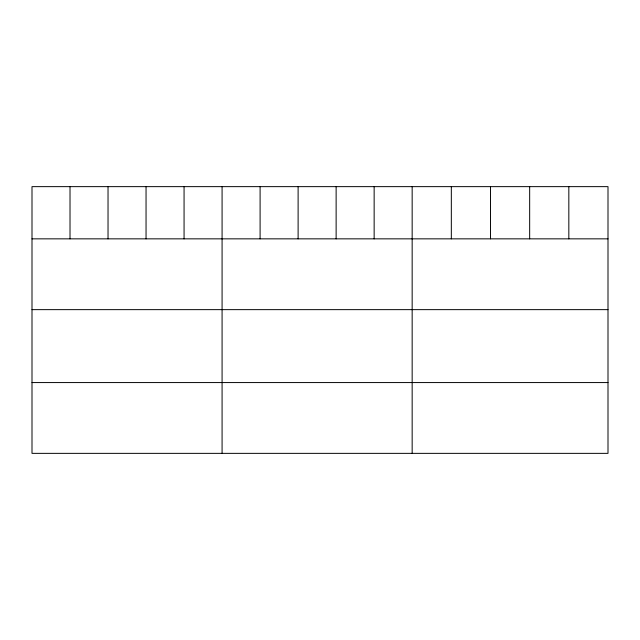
<?xml version="1.0" encoding="UTF-8"?>
<svg xmlns="http://www.w3.org/2000/svg" width="640" height="640" viewBox="0 0 640 640"><rect width="100%" height="100%" fill="white"/><g stroke="black" fill="none" stroke-linecap="round" stroke-linejoin="round"><path stroke-width="0.96" d="M608 238.848L608 453.36L32 453.36L32 186.64L608 186.64L608 238.848L32 238.848M32 309.64L608 309.64M32 382.568L608 382.568M568.832 186.64L568.832 238.848M529.664 186.64L529.664 238.848M490.496 186.64L490.496 238.848M451.328 186.64L451.328 238.848M412.16 186.64L412.16 453.36M374.144 186.64L374.144 238.848M336.128 186.64L336.128 238.848M298.112 186.64L298.112 238.848M260.096 186.64L260.096 238.848M222.08 186.64L222.08 453.36M184.064 186.64L184.064 238.848M146.048 186.64L146.048 238.848M108.032 186.64L108.032 238.848M70.016 186.64L70.016 238.848"/></g></svg>
